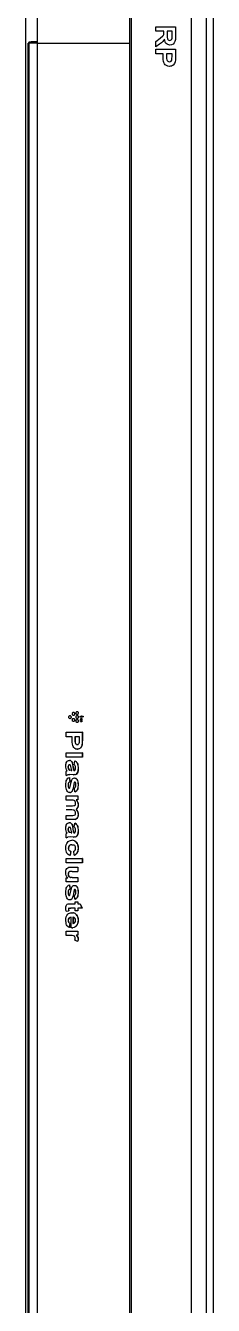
# Model space of a CAD drawing. Header units: inches. Extents: x -86408137 to 595769, y 1041006 to 3160331.
# Drawn here: x 399237 to 399540, y 1081171 to 1083232 of the extents above; entities that cross this region are included whole.
import ezdxf

# ---------------------------------------------------------------- set-up
doc = ezdxf.new("R2010")
doc.units = ezdxf.units.IN
doc.header["$MEASUREMENT"] = 0
doc.layers.add('Edges', color=7, linetype='Continuous')

# ---------------------------------------------------------------- blocks, each defined once
blk = doc.blocks.new('air con')
at = {"layer": 'Edges'}
for p, q in [((152.402, 23.184), (71.402, 23.184)), ((152.402, 22.883), (71.402, 22.883)), ((152.402, 22.213), (71.402, 22.213)), ((76.199, 20.639), (76.199, 21.51)), ((76.199, 21.51), (76.616, 21.51)), ((76.616, 21.51), (76.752, 21.504)), ((76.752, 21.504), (76.845, 21.486)), ((76.845, 21.486), (76.91, 21.454)), ((76.91, 21.454), (76.96, 21.403)), ((77.19, 20.639), (77.19, 21.51)), ((77.19, 21.51), (77.508, 21.51)), ((77.508, 21.51), (77.658, 21.506)), ((77.658, 21.506), (77.744, 21.497)), ((77.744, 21.497), (77.822, 21.465)), ((77.822, 21.465), (77.886, 21.411)), ((76.552, 21.362), (76.397, 21.362)), ((76.397, 21.362), (76.397, 21.141)), ((76.397, 21.141), (76.544, 21.141)), ((76.437, 21.002), (76.397, 21.002)), ((76.397, 21.002), (76.397, 20.639)), ((76.496, 21), (76.437, 21.002)), ((76.537, 20.993), (76.496, 21)), ((76.568, 20.979), (76.537, 20.993)), ((76.544, 21.141), (76.66, 21.144)), ((76.697, 21.359), (76.552, 21.362)), ((76.597, 20.956), (76.568, 20.979)), ((76.702, 20.828), (76.597, 20.956)), ((76.66, 21.144), (76.722, 21.152)), ((76.74, 21.347), (76.697, 21.359)), ((76.722, 21.152), (76.754, 21.167)), ((76.772, 21.325), (76.74, 21.347)), ((76.804, 21.034), (76.743, 21.023)), ((76.743, 21.023), (76.802, 20.988)), ((76.754, 21.167), (76.778, 21.189)), ((76.791, 21.294), (76.772, 21.325)), ((76.778, 21.189), (76.793, 21.218)), ((76.798, 21.254), (76.791, 21.294)), ((76.793, 21.218), (76.798, 21.254)), ((76.802, 20.988), (76.849, 20.95)), ((76.856, 21.052), (76.804, 21.034)), ((76.849, 20.95), (76.899, 20.895)), ((76.901, 21.075), (76.856, 21.052)), ((76.899, 20.895), (76.962, 20.809)), ((76.938, 21.104), (76.901, 21.075)), ((76.966, 21.138), (76.938, 21.104)), ((76.96, 21.403), (76.992, 21.338)), ((76.986, 21.176), (76.966, 21.138)), ((76.999, 21.219), (76.986, 21.176)), ((76.992, 21.338), (77.003, 21.266)), ((77.003, 21.266), (76.999, 21.219)), ((77.388, 21.362), (77.388, 21.115)), ((77.484, 21.362), (77.388, 21.362)), ((77.388, 21.115), (77.497, 21.115)), ((77.518, 20.967), (77.388, 20.967)), ((77.388, 20.967), (77.388, 20.639)), ((77.627, 21.356), (77.484, 21.362)), ((77.497, 21.115), (77.595, 21.119)), ((77.637, 20.97), (77.518, 20.967)), ((77.595, 21.119), (77.654, 21.129)), ((77.671, 21.343), (77.627, 21.356)), ((77.724, 20.98), (77.637, 20.97)), ((77.654, 21.129), (77.689, 21.146)), ((77.707, 21.318), (77.671, 21.343)), ((77.689, 21.146), (77.716, 21.172)), ((77.731, 21.283), (77.707, 21.318)), ((77.716, 21.172), (77.733, 21.203)), ((77.776, 20.995), (77.724, 20.98)), ((77.738, 21.239), (77.731, 21.283)), ((77.733, 21.203), (77.738, 21.239)), ((77.827, 21.021), (77.776, 20.995)), ((77.873, 21.058), (77.827, 21.021)), ((77.91, 21.107), (77.873, 21.058)), ((77.886, 21.411), (77.911, 21.376)), ((77.935, 21.168), (77.91, 21.107)), ((77.911, 21.376), (77.929, 21.336)), ((77.929, 21.336), (77.939, 21.291)), ((77.943, 21.242), (77.935, 21.168)), ((77.939, 21.291), (77.943, 21.242)), ((76.397, 20.639), (76.199, 20.639)), ((76.845, 20.639), (76.702, 20.828)), ((77.082, 20.639), (76.845, 20.639)), ((76.962, 20.809), (77.082, 20.639)), ((77.388, 20.639), (77.19, 20.639)), ((152.402, 19.568), (71.402, 19.568)), ((152.402, 19.493), (71.402, 19.493)), ((76.921, 15.42), (76.921, 19.493)), ((76.921, 18.47), (76.921, 18.812)), ((76.921, 18.133), (76.921, 18.47)), ((76.921, 17.803), (76.921, 18.133)), ((76.921, 17.48), (76.921, 17.803)), ((76.921, 17.163), (76.921, 17.48)), ((76.921, 16.853), (76.921, 17.163)), ((106.392, 17.174), (106.394, 17.184)), ((106.395, 17.161), (106.392, 17.174)), ((106.394, 17.184), (106.395, 17.187)), ((106.395, 17.187), (106.401, 17.199)), ((106.401, 17.149), (106.395, 17.161)), ((106.401, 17.199), (106.412, 17.209)), ((106.412, 17.139), (106.401, 17.149)), ((106.412, 17.209), (106.427, 17.217)), ((106.427, 17.131), (106.412, 17.139)), ((106.424, 17.008), (106.427, 17.021)), ((106.427, 16.995), (106.424, 17.008)), ((106.427, 17.217), (106.443, 17.222)), ((106.443, 17.126), (106.427, 17.131)), ((106.427, 17.021), (106.434, 17.033)), ((106.434, 16.983), (106.427, 16.995)), ((106.434, 17.033), (106.445, 17.044)), ((106.445, 16.973), (106.434, 16.983)), ((106.443, 17.222), (106.461, 17.224)), ((106.461, 17.124), (106.443, 17.126)), ((106.445, 17.044), (106.459, 17.051)), ((106.459, 16.965), (106.445, 16.973)), ((106.459, 17.051), (106.475, 17.056)), ((106.475, 16.96), (106.459, 16.965)), ((106.461, 17.224), (106.479, 17.222)), ((106.479, 17.126), (106.461, 17.124)), ((106.475, 17.056), (106.493, 17.058)), ((106.493, 16.958), (106.475, 16.96)), ((106.479, 17.222), (106.495, 17.217)), ((106.495, 17.131), (106.479, 17.126)), ((106.493, 17.058), (106.511, 17.056)), ((106.511, 16.96), (106.493, 16.958)), ((106.495, 17.217), (106.51, 17.209)), ((106.51, 17.139), (106.495, 17.131)), ((106.51, 17.209), (106.521, 17.199)), ((106.521, 17.149), (106.51, 17.139)), ((106.511, 17.056), (106.528, 17.051)), ((106.528, 16.965), (106.511, 16.96)), ((106.521, 17.199), (106.527, 17.187)), ((106.527, 17.161), (106.521, 17.149)), ((106.527, 17.187), (106.528, 17.184)), ((106.53, 17.174), (106.527, 17.161)), ((106.528, 17.184), (106.53, 17.174)), ((106.528, 17.051), (106.542, 17.044)), ((106.542, 16.973), (106.528, 16.965)), ((106.542, 17.044), (106.553, 17.033)), ((106.553, 16.983), (106.542, 16.973)), ((106.553, 17.033), (106.56, 17.021)), ((106.56, 16.995), (106.553, 16.983)), ((106.56, 17.021), (106.562, 17.008)), ((106.562, 17.008), (106.56, 16.995)), ((106.563, 17.174), (106.565, 17.184)), ((106.566, 17.161), (106.563, 17.174)), ((106.565, 17.184), (106.566, 17.187)), ((106.566, 17.187), (106.572, 17.199)), ((106.572, 17.149), (106.566, 17.161)), ((106.572, 17.199), (106.583, 17.209)), ((106.583, 17.139), (106.572, 17.149)), ((106.581, 17.368), (106.616, 17.445)), ((106.626, 17.296), (106.581, 17.368)), ((106.583, 17.209), (106.598, 17.217)), ((106.598, 17.131), (106.583, 17.139)), ((106.598, 17.217), (106.614, 17.222)), ((106.614, 17.126), (106.598, 17.131)), ((106.614, 17.222), (106.632, 17.224)), ((106.632, 17.124), (106.614, 17.126)), ((106.616, 17.445), (106.65, 17.368)), ((106.626, 17.296), (106.616, 17.445)), ((106.65, 17.368), (106.626, 17.296)), ((106.632, 17.224), (106.65, 17.222)), ((106.65, 17.126), (106.632, 17.124)), ((106.65, 17.222), (106.666, 17.217)), ((106.666, 17.131), (106.65, 17.126)), ((106.666, 17.217), (106.681, 17.209)), ((106.681, 17.139), (106.666, 17.131)), ((106.681, 17.209), (106.692, 17.199)), ((106.692, 17.149), (106.681, 17.139)), ((106.692, 17.199), (106.698, 17.187)), ((106.698, 17.161), (106.692, 17.149)), ((106.694, 17.008), (106.697, 17.021)), ((106.697, 16.995), (106.694, 17.008)), ((106.695, 17.356), (106.696, 17.363)), ((106.696, 17.347), (106.695, 17.356)), ((106.696, 17.363), (106.699, 17.371)), ((106.699, 17.339), (106.696, 17.347)), ((106.697, 17.021), (106.704, 17.033)), ((106.704, 16.983), (106.697, 16.995)), ((106.698, 17.187), (106.699, 17.184)), ((106.701, 17.174), (106.698, 17.161)), ((106.699, 17.371), (106.705, 17.377)), ((106.705, 17.333), (106.699, 17.339)), ((106.699, 17.184), (106.701, 17.174)), ((106.704, 17.033), (106.715, 17.044)), ((106.715, 16.973), (106.704, 16.983)), ((106.705, 17.377), (106.712, 17.382)), ((106.713, 17.328), (106.705, 17.333)), ((106.712, 17.382), (106.721, 17.384)), ((106.722, 17.326), (106.713, 17.328)), ((106.715, 17.363), (106.714, 17.355)), ((106.714, 17.355), (106.715, 17.347)), ((106.717, 17.366), (106.715, 17.363)), ((106.715, 17.347), (106.717, 17.344)), ((106.715, 17.044), (106.729, 17.051)), ((106.729, 16.965), (106.715, 16.973)), ((106.719, 17.368), (106.717, 17.366)), ((106.717, 17.344), (106.719, 17.342)), ((106.725, 17.372), (106.719, 17.368)), ((106.719, 17.342), (106.725, 17.338)), ((106.721, 17.384), (106.731, 17.385)), ((106.731, 17.325), (106.722, 17.326)), ((106.731, 17.373), (106.725, 17.372)), ((106.725, 17.338), (106.731, 17.337)), ((106.729, 17.051), (106.745, 17.056)), ((106.745, 16.96), (106.729, 16.965)), ((106.731, 17.385), (106.739, 17.385)), ((106.735, 17.373), (106.731, 17.373)), ((106.731, 17.337), (106.735, 17.338)), ((106.739, 17.325), (106.731, 17.325)), ((106.738, 17.372), (106.735, 17.373)), ((106.735, 17.338), (106.738, 17.338)), ((106.744, 17.368), (106.738, 17.372)), ((106.738, 17.338), (106.744, 17.342)), ((106.739, 17.385), (106.746, 17.383)), ((106.746, 17.327), (106.739, 17.325)), ((106.741, 17.174), (106.742, 17.184)), ((106.743, 17.161), (106.741, 17.174)), ((106.742, 17.184), (106.743, 17.187)), ((106.743, 17.187), (106.75, 17.199)), ((106.75, 17.149), (106.743, 17.161)), ((106.746, 17.366), (106.744, 17.368)), ((106.744, 17.342), (106.746, 17.344)), ((106.745, 17.056), (106.763, 17.058)), ((106.763, 16.958), (106.745, 16.96)), ((106.746, 17.383), (106.752, 17.381)), ((106.747, 17.363), (106.746, 17.366)), ((106.746, 17.344), (106.747, 17.347)), ((106.752, 17.33), (106.746, 17.327)), ((106.749, 17.355), (106.747, 17.363)), ((106.747, 17.347), (106.749, 17.355)), ((106.75, 17.199), (106.761, 17.209)), ((106.761, 17.139), (106.75, 17.149)), ((106.752, 17.381), (106.758, 17.377)), ((106.758, 17.333), (106.752, 17.33)), ((106.758, 17.377), (106.762, 17.372)), ((106.762, 17.338), (106.758, 17.333)), ((106.761, 17.209), (106.775, 17.217)), ((106.775, 17.131), (106.761, 17.139)), ((106.762, 17.372), (106.766, 17.367)), ((106.766, 17.343), (106.762, 17.338)), ((106.763, 17.058), (106.781, 17.056)), ((106.781, 16.96), (106.763, 16.958)), ((106.766, 17.367), (106.767, 17.361)), ((106.767, 17.349), (106.766, 17.343)), ((106.767, 17.361), (106.768, 17.355)), ((106.768, 17.355), (106.767, 17.349)), ((106.775, 17.217), (106.792, 17.222)), ((106.792, 17.126), (106.775, 17.131)), ((106.781, 17.056), (106.798, 17.051)), ((106.798, 16.965), (106.781, 16.96)), ((106.783, 17.326), (106.783, 17.384)), ((106.783, 17.384), (106.8, 17.384)), ((106.802, 17.326), (106.783, 17.326)), ((106.792, 17.222), (106.809, 17.224)), ((106.809, 17.124), (106.792, 17.126)), ((106.798, 17.051), (106.812, 17.044)), ((106.812, 16.973), (106.798, 16.965)), ((106.8, 17.384), (106.8, 17.376)), ((106.8, 17.376), (106.805, 17.38)), ((106.803, 17.366), (106.802, 17.361)), ((106.802, 17.361), (106.802, 17.352)), ((106.802, 17.352), (106.802, 17.326)), ((106.805, 17.369), (106.803, 17.366)), ((106.805, 17.38), (106.811, 17.383)), ((106.808, 17.371), (106.805, 17.369)), ((106.813, 17.373), (106.808, 17.371)), ((106.809, 17.224), (106.827, 17.222)), ((106.827, 17.126), (106.809, 17.124)), ((106.811, 17.383), (106.817, 17.385)), ((106.812, 17.044), (106.823, 17.033)), ((106.823, 16.983), (106.812, 16.973)), ((106.817, 17.374), (106.813, 17.373)), ((106.817, 17.385), (106.824, 17.385)), ((106.821, 17.373), (106.817, 17.374)), ((106.824, 17.372), (106.821, 17.373)), ((106.823, 17.033), (106.83, 17.021)), ((106.83, 16.995), (106.823, 16.983)), ((106.824, 17.385), (106.83, 17.385)), ((106.826, 17.37), (106.824, 17.372)), ((106.828, 17.368), (106.826, 17.37)), ((106.827, 17.222), (106.844, 17.217)), ((106.844, 17.131), (106.827, 17.126)), ((106.829, 17.363), (106.828, 17.368)), ((106.829, 17.356), (106.829, 17.363)), ((106.829, 17.326), (106.829, 17.356)), ((106.848, 17.326), (106.829, 17.326)), ((106.83, 17.385), (106.835, 17.384)), ((106.83, 17.021), (106.832, 17.008)), ((106.832, 17.008), (106.83, 16.995)), ((106.835, 17.384), (106.84, 17.381)), ((106.84, 17.381), (106.843, 17.379)), ((106.843, 17.379), (106.845, 17.376)), ((106.844, 17.217), (106.858, 17.209)), ((106.858, 17.139), (106.844, 17.131)), ((106.845, 17.376), (106.847, 17.372)), ((106.847, 17.372), (106.848, 17.362)), ((106.848, 17.362), (106.848, 17.326)), ((106.858, 17.209), (106.869, 17.199)), ((106.869, 17.149), (106.858, 17.139)), ((106.869, 17.199), (106.876, 17.187)), ((106.876, 17.161), (106.869, 17.149)), ((106.876, 17.187), (106.876, 17.184)), ((106.876, 17.184), (106.878, 17.174)), ((106.878, 17.174), (106.876, 17.161)), ((107.302, 17.402), (107.621, 17.402)), ((107.302, 17.402), (107.302, 17.396)), ((107.302, 17.396), (107.621, 17.396)), ((107.302, 16.682), (107.302, 17.396)), ((107.597, 17.275), (107.501, 17.275)), ((107.501, 17.275), (107.501, 17.079)), ((107.501, 17.079), (107.609, 17.079)), ((107.501, 17.079), (107.501, 17.072)), ((107.501, 17.072), (107.609, 17.072)), ((107.63, 16.951), (107.501, 16.951)), ((107.501, 16.951), (107.501, 16.682)), ((107.739, 17.27), (107.597, 17.275)), ((107.609, 17.079), (107.707, 17.082)), ((107.609, 17.072), (107.707, 17.075)), ((107.621, 17.402), (107.77, 17.4)), ((107.621, 17.396), (107.77, 17.393)), ((107.749, 16.954), (107.63, 16.951)), ((107.707, 17.082), (107.766, 17.09)), ((107.707, 17.075), (107.766, 17.083)), ((107.707, 17.082), (107.707, 17.075)), ((107.784, 17.259), (107.739, 17.27)), ((107.836, 16.961), (107.749, 16.954)), ((107.766, 17.09), (107.802, 17.105)), ((107.766, 17.083), (107.802, 17.098)), ((107.766, 17.09), (107.766, 17.083)), ((107.77, 17.4), (107.857, 17.392)), ((107.77, 17.393), (107.857, 17.385)), ((107.819, 17.238), (107.784, 17.259)), ((107.802, 17.105), (107.828, 17.125)), ((107.802, 17.098), (107.828, 17.119)), ((107.802, 17.105), (107.802, 17.098)), ((107.843, 17.21), (107.819, 17.238)), ((107.838, 17.14), (107.828, 17.125)), ((107.828, 17.125), (107.828, 17.119)), ((107.888, 16.974), (107.836, 16.961)), ((107.838, 17.14), (107.845, 17.144)), ((107.85, 17.177), (107.843, 17.21)), ((107.844, 17.15), (107.847, 17.162)), ((107.844, 17.15), (107.845, 17.144)), ((107.847, 17.162), (107.85, 17.177)), ((107.857, 17.392), (107.934, 17.366)), ((107.857, 17.385), (107.934, 17.359)), ((107.939, 16.995), (107.888, 16.974)), ((107.934, 17.366), (107.998, 17.322)), ((107.934, 17.359), (107.998, 17.315)), ((107.985, 17.025), (107.939, 16.995)), ((108.022, 17.065), (107.985, 17.025)), ((107.998, 17.322), (108.023, 17.293)), ((107.998, 17.322), (107.998, 17.315)), ((107.998, 17.315), (108.023, 17.286)), ((108.047, 17.115), (108.022, 17.065)), ((108.023, 17.293), (108.023, 17.286)), ((108.023, 17.286), (108.041, 17.26)), ((108.041, 17.26), (108.041, 17.253)), ((108.041, 17.253), (108.052, 17.223)), ((108.055, 17.176), (108.047, 17.115)), ((108.052, 17.223), (108.052, 17.217)), ((108.052, 17.217), (108.055, 17.183)), ((108.055, 17.18), (108.055, 17.183)), ((108.055, 17.176), (108.055, 17.183)), ((108.055, 17.18), (108.055, 17.176)), ((108.217, 17.402), (108.405, 17.402)), ((108.217, 17.402), (108.217, 17.396)), ((108.217, 17.396), (108.405, 17.396)), ((108.217, 16.682), (108.217, 17.396)), ((108.405, 17.402), (108.405, 17.396)), ((108.405, 17.396), (108.405, 16.682)), ((108.568, 17.07), (108.602, 17.127)), ((108.568, 17.07), (108.568, 17.063)), ((108.739, 17.041), (108.568, 17.063)), ((108.612, 16.938), (108.578, 16.908)), ((108.578, 16.901), (108.612, 16.931)), ((108.602, 17.127), (108.608, 17.136)), ((108.602, 17.127), (108.608, 17.129)), ((108.635, 17.161), (108.608, 17.136)), ((108.608, 17.129), (108.635, 17.154)), ((108.608, 17.136), (108.608, 17.129)), ((108.612, 16.938), (108.659, 16.961)), ((108.612, 16.931), (108.659, 16.954)), ((108.612, 16.938), (108.612, 16.931)), ((108.668, 17.181), (108.635, 17.161)), ((108.635, 17.154), (108.668, 17.175)), ((108.635, 17.161), (108.635, 17.154)), ((108.722, 16.978), (108.659, 16.961)), ((108.659, 16.954), (108.722, 16.971)), ((108.659, 16.961), (108.659, 16.954)), ((108.668, 17.181), (108.707, 17.197)), ((108.668, 17.175), (108.707, 17.19)), ((108.668, 17.181), (108.668, 17.175)), ((108.707, 17.197), (108.755, 17.208)), ((108.707, 17.19), (108.755, 17.202)), ((108.707, 17.197), (108.707, 17.19)), ((108.809, 16.992), (108.722, 16.978)), ((108.722, 16.971), (108.809, 16.986)), ((108.722, 16.978), (108.722, 16.971)), ((108.76, 17.072), (108.739, 17.041)), ((108.755, 17.208), (108.877, 17.217)), ((108.755, 17.202), (108.877, 17.211)), ((108.755, 17.208), (108.755, 17.202)), ((108.785, 17.091), (108.76, 17.072)), ((108.819, 17.102), (108.785, 17.091)), ((108.809, 16.992), (108.92, 17.01)), ((108.809, 16.986), (108.92, 17.003)), ((108.864, 17.106), (108.819, 17.102)), ((108.926, 17.102), (108.864, 17.106)), ((108.877, 17.217), (108.987, 17.212)), ((108.877, 17.211), (108.987, 17.205)), ((108.92, 17.01), (108.992, 17.026)), ((108.92, 17.003), (108.992, 17.019)), ((108.965, 17.089), (108.926, 17.102)), ((108.985, 17.067), (108.965, 17.089)), ((108.992, 17.033), (108.985, 17.067)), ((108.987, 17.212), (109.065, 17.196)), ((108.987, 17.205), (109.065, 17.189)), ((108.992, 17.026), (108.992, 17.033)), ((108.992, 17.026), (108.992, 17.019)), ((109.065, 17.196), (109.065, 17.189)), ((109.065, 17.196), (109.117, 17.171)), ((109.065, 17.189), (109.117, 17.164)), ((109.117, 17.171), (109.117, 17.164)), ((109.117, 17.171), (109.152, 17.141)), ((109.117, 17.164), (109.152, 17.134)), ((109.152, 17.141), (109.152, 17.134)), ((109.157, 17.127), (109.152, 17.141)), ((109.152, 17.134), (109.157, 17.127)), ((109.17, 17.093), (109.157, 17.127)), ((109.17, 17.087), (109.17, 17.093)), ((109.173, 17.063), (109.17, 17.087)), ((109.173, 17.063), (109.176, 17.03)), ((109.177, 17.017), (109.175, 16.852)), ((109.177, 17.017), (109.176, 17.03)), ((109.322, 17.059), (109.323, 17.066)), ((109.322, 17.052), (109.322, 17.059)), ((109.328, 17.017), (109.322, 17.052)), ((109.323, 17.066), (109.327, 17.084)), ((109.327, 17.091), (109.341, 17.114)), ((109.327, 17.091), (109.327, 17.084)), ((109.343, 16.985), (109.328, 17.017)), ((109.363, 17.147), (109.341, 17.121)), ((109.341, 17.114), (109.363, 17.141)), ((109.341, 17.121), (109.341, 17.114)), ((109.37, 16.958), (109.343, 16.985)), ((109.395, 17.172), (109.363, 17.147)), ((109.363, 17.141), (109.395, 17.165)), ((109.363, 17.147), (109.363, 17.141)), ((109.407, 16.935), (109.37, 16.958)), ((109.395, 17.172), (109.437, 17.192)), ((109.395, 17.165), (109.437, 17.185)), ((109.395, 17.172), (109.395, 17.165)), ((109.51, 16.904), (109.407, 16.935)), ((109.437, 17.192), (109.489, 17.206)), ((109.437, 17.185), (109.489, 17.199)), ((109.437, 17.192), (109.437, 17.185)), ((109.489, 17.206), (109.55, 17.215)), ((109.489, 17.199), (109.55, 17.208)), ((109.489, 17.206), (109.489, 17.199)), ((109.499, 17.073), (109.497, 17.069)), ((109.497, 17.069), (109.501, 17.066)), ((109.503, 17.085), (109.499, 17.073)), ((109.501, 17.066), (109.499, 17.073)), ((109.501, 17.066), (109.502, 17.063)), ((109.502, 17.063), (109.502, 17.056)), ((109.516, 17.051), (109.502, 17.063)), ((109.502, 17.056), (109.516, 17.045)), ((109.519, 17.097), (109.503, 17.085)), ((109.516, 17.051), (109.516, 17.045)), ((109.573, 17.035), (109.516, 17.051)), ((109.516, 17.045), (109.573, 17.028)), ((109.562, 17.108), (109.519, 17.097)), ((109.55, 17.215), (109.622, 17.217)), ((109.55, 17.215), (109.55, 17.208)), ((109.55, 17.208), (109.622, 17.211)), ((109.625, 17.112), (109.562, 17.108)), ((109.573, 17.035), (109.692, 17.013)), ((109.573, 17.028), (109.692, 17.006)), ((109.622, 17.217), (109.749, 17.209)), ((109.622, 17.211), (109.749, 17.202)), ((109.678, 17.108), (109.625, 17.112)), ((109.716, 17.096), (109.678, 17.108)), ((109.692, 17.013), (109.82, 16.985)), ((109.692, 17.006), (109.82, 16.978)), ((109.743, 17.077), (109.716, 17.096)), ((109.76, 17.05), (109.743, 17.077)), ((109.749, 17.209), (109.799, 17.198)), ((109.749, 17.202), (109.799, 17.191)), ((109.937, 17.074), (109.76, 17.05)), ((109.799, 17.198), (109.839, 17.183)), ((109.799, 17.198), (109.799, 17.191)), ((109.799, 17.191), (109.839, 17.176)), ((109.82, 16.985), (109.902, 16.952)), ((109.82, 16.978), (109.902, 16.945)), ((109.839, 17.183), (109.839, 17.176)), ((109.872, 17.163), (109.839, 17.183)), ((109.839, 17.176), (109.872, 17.157)), ((109.872, 17.163), (109.872, 17.157)), ((109.872, 17.163), (109.899, 17.14)), ((109.872, 17.157), (109.899, 17.133)), ((109.899, 17.14), (109.899, 17.133)), ((109.907, 17.128), (109.899, 17.14)), ((109.899, 17.133), (109.907, 17.128)), ((109.902, 16.952), (109.928, 16.932)), ((109.902, 16.952), (109.902, 16.945)), ((109.902, 16.945), (109.928, 16.925)), ((109.937, 17.081), (109.907, 17.128)), ((109.928, 16.932), (109.928, 16.925)), ((109.937, 17.081), (109.937, 17.074)), ((110.112, 17.206), (110.286, 17.206)), ((110.112, 17.206), (110.112, 17.199)), ((110.112, 17.199), (110.286, 17.199)), ((110.112, 16.682), (110.112, 17.199)), ((110.286, 17.206), (110.286, 17.199)), ((110.286, 17.199), (110.286, 17.135)), ((110.286, 17.128), (110.335, 17.164)), ((110.286, 17.135), (110.296, 17.142)), ((110.286, 17.135), (110.286, 17.128)), ((110.335, 17.171), (110.296, 17.142)), ((110.305, 16.997), (110.301, 16.933)), ((110.301, 16.933), (110.301, 16.682)), ((110.316, 17.04), (110.305, 16.997)), ((110.336, 17.068), (110.316, 17.04)), ((110.388, 17.197), (110.335, 17.171)), ((110.335, 17.164), (110.388, 17.19)), ((110.335, 17.171), (110.335, 17.164)), ((110.366, 17.089), (110.336, 17.068)), ((110.403, 17.102), (110.366, 17.089)), ((110.388, 17.197), (110.446, 17.212)), ((110.388, 17.19), (110.446, 17.205)), ((110.388, 17.197), (110.388, 17.19)), ((110.444, 17.106), (110.403, 17.102)), ((110.477, 17.103), (110.444, 17.106)), ((110.446, 17.212), (110.508, 17.217)), ((110.446, 17.212), (110.446, 17.205)), ((110.446, 17.205), (110.508, 17.211)), ((110.502, 17.095), (110.477, 17.103)), ((110.52, 17.082), (110.502, 17.095)), ((110.508, 17.217), (110.572, 17.212)), ((110.508, 17.217), (110.508, 17.211)), ((110.508, 17.211), (110.572, 17.205)), ((110.533, 17.063), (110.52, 17.082)), ((110.54, 17.027), (110.533, 17.063)), ((110.543, 16.965), (110.54, 17.027)), ((110.543, 16.682), (110.543, 16.965)), ((110.572, 17.212), (110.627, 17.197)), ((110.572, 17.212), (110.572, 17.205)), ((110.572, 17.205), (110.627, 17.19)), ((110.627, 17.197), (110.627, 17.19)), ((110.673, 17.171), (110.627, 17.197)), ((110.627, 17.19), (110.673, 17.164)), ((110.673, 17.171), (110.673, 17.164)), ((110.673, 17.171), (110.709, 17.135)), ((110.673, 17.164), (110.709, 17.128)), ((110.709, 17.128), (110.758, 17.164)), ((110.709, 17.135), (110.719, 17.143)), ((110.709, 17.135), (110.709, 17.128)), ((110.758, 17.171), (110.719, 17.143)), ((110.735, 16.993), (110.731, 16.93)), ((110.747, 17.037), (110.735, 16.993)), ((110.767, 17.067), (110.747, 17.037)), ((110.758, 17.171), (110.811, 17.197)), ((110.758, 17.164), (110.811, 17.19)), ((110.758, 17.171), (110.758, 17.164)), ((110.797, 17.088), (110.767, 17.067)), ((110.833, 17.101), (110.797, 17.088)), ((110.811, 17.197), (110.867, 17.212)), ((110.811, 17.19), (110.867, 17.205)), ((110.811, 17.197), (110.811, 17.19)), ((110.872, 17.106), (110.833, 17.101)), ((110.867, 17.212), (110.927, 17.217)), ((110.867, 17.212), (110.867, 17.205)), ((110.867, 17.205), (110.927, 17.211)), ((110.919, 17.099), (110.872, 17.106)), ((110.952, 17.077), (110.919, 17.099)), ((110.927, 17.217), (110.999, 17.212)), ((110.927, 17.217), (110.927, 17.211)), ((110.927, 17.211), (110.999, 17.205)), ((110.967, 17.041), (110.952, 17.077)), ((110.971, 16.977), (110.967, 17.041)), ((110.971, 16.682), (110.971, 16.977)), ((110.999, 17.212), (111.059, 17.194)), ((110.999, 17.212), (110.999, 17.205)), ((110.999, 17.205), (111.059, 17.187)), ((111.059, 17.194), (111.059, 17.187)), ((111.059, 17.187), (111.107, 17.159)), ((111.107, 17.166), (111.077, 17.184)), ((111.107, 17.166), (111.107, 17.159)), ((111.107, 17.166), (111.141, 17.126)), ((111.107, 17.159), (111.141, 17.119)), ((111.141, 17.126), (111.141, 17.119)), ((111.155, 17.083), (111.141, 17.119)), ((111.155, 17.083), (111.155, 17.076)), ((111.156, 17.069), (111.155, 17.076)), ((111.156, 17.069), (111.16, 17.019)), ((111.16, 17.019), (111.16, 16.682)), ((111.357, 17.136), (111.318, 17.07)), ((111.318, 17.07), (111.357, 17.129)), ((111.318, 17.07), (111.318, 17.063)), ((111.489, 17.041), (111.318, 17.063)), ((111.362, 16.938), (111.327, 16.908)), ((111.327, 16.901), (111.362, 16.931)), ((111.384, 17.161), (111.357, 17.136)), ((111.357, 17.129), (111.384, 17.154)), ((111.357, 17.136), (111.357, 17.129)), ((111.362, 16.938), (111.408, 16.961)), ((111.362, 16.931), (111.408, 16.954)), ((111.362, 16.938), (111.362, 16.931)), ((111.417, 17.181), (111.384, 17.161)), ((111.384, 17.154), (111.417, 17.175)), ((111.384, 17.161), (111.384, 17.154)), ((111.408, 16.961), (111.471, 16.978)), ((111.408, 16.954), (111.471, 16.971)), ((111.408, 16.961), (111.408, 16.954)), ((111.417, 17.181), (111.456, 17.197)), ((111.417, 17.175), (111.456, 17.19)), ((111.417, 17.181), (111.417, 17.175)), ((111.456, 17.197), (111.504, 17.208)), ((111.456, 17.19), (111.504, 17.202)), ((111.456, 17.197), (111.456, 17.19)), ((111.558, 16.992), (111.471, 16.978)), ((111.471, 16.971), (111.558, 16.986)), ((111.471, 16.978), (111.471, 16.971)), ((111.509, 17.072), (111.489, 17.041)), ((111.504, 17.208), (111.626, 17.217)), ((111.504, 17.202), (111.626, 17.211)), ((111.504, 17.208), (111.504, 17.202)), ((111.534, 17.091), (111.509, 17.072)), ((111.568, 17.102), (111.534, 17.091)), ((111.67, 17.01), (111.558, 16.992)), ((111.558, 16.986), (111.67, 17.003)), ((111.613, 17.106), (111.568, 17.102)), ((111.675, 17.102), (111.613, 17.106)), ((111.626, 17.217), (111.736, 17.212)), ((111.626, 17.211), (111.736, 17.205)), ((111.67, 17.01), (111.741, 17.026)), ((111.67, 17.003), (111.741, 17.019)), ((111.714, 17.089), (111.675, 17.102)), ((111.734, 17.067), (111.714, 17.089)), ((111.741, 17.033), (111.734, 17.067)), ((111.736, 17.212), (111.814, 17.196)), ((111.736, 17.205), (111.814, 17.189)), ((111.741, 17.026), (111.741, 17.033)), ((111.741, 17.026), (111.741, 17.019)), ((111.814, 17.196), (111.814, 17.189)), ((111.814, 17.196), (111.866, 17.171)), ((111.814, 17.189), (111.866, 17.164)), ((111.866, 17.171), (111.866, 17.164)), ((111.866, 17.171), (111.901, 17.141)), ((111.866, 17.164), (111.901, 17.134)), ((111.901, 17.141), (111.901, 17.134)), ((111.905, 17.131), (111.901, 17.141)), ((111.901, 17.134), (111.905, 17.131)), ((111.92, 17.093), (111.905, 17.131)), ((111.92, 17.087), (111.92, 17.093)), ((111.921, 17.071), (111.92, 17.087)), ((111.921, 17.071), (111.925, 17.028)), ((111.926, 17.016), (111.924, 16.858)), ((111.926, 17.016), (111.925, 17.028)), ((112.075, 16.997), (112.07, 16.947)), ((112.07, 16.947), (112.07, 16.94)), ((112.076, 16.88), (112.07, 16.94)), ((112.075, 16.997), (112.076, 17)), ((112.076, 17.006), (112.079, 17.017)), ((112.076, 17.006), (112.076, 17)), ((112.09, 17.051), (112.079, 17.017)), ((112.09, 17.051), (112.093, 17.054)), ((112.093, 17.06), (112.097, 17.067)), ((112.093, 17.06), (112.093, 17.054)), ((112.097, 17.067), (112.102, 17.073)), ((112.102, 17.073), (112.123, 17.1)), ((112.163, 17.146), (112.123, 17.107)), ((112.123, 17.1), (112.163, 17.139)), ((112.123, 17.107), (112.123, 17.1)), ((112.214, 17.177), (112.163, 17.146)), ((112.163, 17.139), (112.214, 17.17)), ((112.163, 17.146), (112.163, 17.139)), ((112.214, 17.177), (112.273, 17.2)), ((112.214, 17.17), (112.273, 17.193)), ((112.214, 17.177), (112.214, 17.17)), ((112.264, 16.95), (112.274, 17.02)), ((112.267, 16.936), (112.264, 16.95)), ((112.267, 16.936), (112.275, 16.878)), ((112.273, 17.2), (112.34, 17.213)), ((112.273, 17.193), (112.34, 17.206)), ((112.273, 17.2), (112.273, 17.193)), ((112.287, 17.047), (112.274, 17.02)), ((112.306, 17.068), (112.287, 17.047)), ((112.355, 17.094), (112.306, 17.068)), ((112.34, 17.213), (112.415, 17.217)), ((112.34, 17.213), (112.34, 17.206)), ((112.34, 17.206), (112.415, 17.211)), ((112.418, 17.103), (112.355, 17.094)), ((112.415, 17.217), (112.477, 17.215)), ((112.415, 17.217), (112.415, 17.211)), ((112.415, 17.211), (112.477, 17.208)), ((112.466, 17.098), (112.418, 17.103)), ((112.504, 17.082), (112.466, 17.098)), ((112.477, 17.215), (112.532, 17.207)), ((112.477, 17.215), (112.477, 17.208)), ((112.477, 17.208), (112.532, 17.2)), ((112.532, 17.057), (112.504, 17.082)), ((112.532, 17.207), (112.581, 17.195)), ((112.532, 17.207), (112.532, 17.2)), ((112.532, 17.2), (112.581, 17.188)), ((112.547, 17.022), (112.532, 17.057)), ((112.733, 17.046), (112.547, 17.022)), ((112.581, 17.195), (112.581, 17.188)), ((112.622, 17.177), (112.581, 17.195)), ((112.581, 17.188), (112.622, 17.17)), ((112.622, 17.177), (112.622, 17.17)), ((112.622, 17.177), (112.658, 17.154)), ((112.622, 17.17), (112.658, 17.147)), ((112.658, 17.154), (112.658, 17.147)), ((112.658, 17.154), (112.688, 17.125)), ((112.658, 17.147), (112.688, 17.119)), ((112.688, 17.125), (112.688, 17.119)), ((112.713, 17.092), (112.688, 17.119)), ((112.713, 17.092), (112.713, 17.085)), ((112.723, 17.073), (112.713, 17.085)), ((112.728, 17.062), (112.723, 17.073)), ((112.733, 17.053), (112.728, 17.062)), ((112.733, 17.053), (112.733, 17.046)), ((112.876, 17.402), (113.064, 17.402)), ((112.876, 17.402), (112.876, 17.396)), ((112.876, 17.396), (113.064, 17.396)), ((112.876, 16.682), (112.876, 17.396)), ((113.064, 17.402), (113.064, 17.396)), ((113.064, 17.396), (113.064, 16.682)), ((113.253, 17.206), (113.442, 17.206)), ((113.253, 17.206), (113.253, 17.199)), ((113.253, 17.199), (113.442, 17.199)), ((113.253, 16.872), (113.253, 17.199)), ((113.442, 17.206), (113.442, 17.199)), ((113.442, 16.961), (113.442, 17.199)), ((113.442, 16.948), (113.442, 16.961)), ((113.442, 16.948), (113.444, 16.88)), ((113.711, 16.945), (113.709, 16.897)), ((113.711, 16.945), (113.713, 16.981)), ((113.713, 17.206), (113.901, 17.206)), ((113.713, 17.206), (113.713, 17.199)), ((113.713, 17.199), (113.901, 17.199)), ((113.713, 16.981), (113.713, 17.199)), ((113.901, 17.206), (113.901, 17.199)), ((113.901, 17.199), (113.901, 16.682)), ((114.056, 17.057), (114.057, 17.066)), ((114.056, 17.057), (114.056, 17.052)), ((114.061, 17.017), (114.056, 17.052)), ((114.057, 17.066), (114.059, 17.077)), ((114.059, 17.077), (114.061, 17.084)), ((114.061, 17.091), (114.074, 17.114)), ((114.061, 17.091), (114.061, 17.084)), ((114.077, 16.985), (114.061, 17.017)), ((114.096, 17.146), (114.074, 17.121)), ((114.074, 17.114), (114.097, 17.141)), ((114.074, 17.121), (114.074, 17.114)), ((114.104, 16.958), (114.077, 16.985)), ((114.096, 17.146), (114.107, 17.155)), ((114.096, 17.146), (114.097, 17.141)), ((114.097, 17.141), (114.129, 17.165)), ((114.141, 16.935), (114.104, 16.958)), ((114.107, 17.155), (114.129, 17.172)), ((114.171, 17.192), (114.129, 17.172)), ((114.129, 17.165), (114.171, 17.185)), ((114.129, 17.172), (114.129, 17.165)), ((114.243, 16.904), (114.141, 16.935)), ((114.171, 17.192), (114.222, 17.206)), ((114.171, 17.185), (114.222, 17.199)), ((114.171, 17.192), (114.171, 17.185)), ((114.222, 17.206), (114.284, 17.215)), ((114.222, 17.199), (114.284, 17.208)), ((114.222, 17.206), (114.222, 17.199)), ((114.232, 17.073), (114.231, 17.069)), ((114.231, 17.069), (114.234, 17.066)), ((114.236, 17.085), (114.232, 17.073)), ((114.234, 17.066), (114.232, 17.073)), ((114.236, 17.063), (114.234, 17.066)), ((114.253, 17.097), (114.236, 17.085)), ((114.236, 17.063), (114.236, 17.056)), ((114.25, 17.051), (114.236, 17.063)), ((114.236, 17.056), (114.25, 17.045)), ((114.25, 17.051), (114.25, 17.045)), ((114.25, 17.051), (114.307, 17.035)), ((114.25, 17.045), (114.307, 17.028)), ((114.295, 17.108), (114.253, 17.097)), ((114.284, 17.215), (114.356, 17.217)), ((114.284, 17.215), (114.284, 17.208)), ((114.284, 17.208), (114.356, 17.211)), ((114.359, 17.112), (114.295, 17.108)), ((114.307, 17.035), (114.426, 17.013)), ((114.307, 17.028), (114.426, 17.006)), ((114.356, 17.217), (114.483, 17.209)), ((114.356, 17.211), (114.483, 17.202)), ((114.411, 17.108), (114.359, 17.112)), ((114.45, 17.096), (114.411, 17.108)), ((114.426, 17.013), (114.554, 16.985)), ((114.426, 17.006), (114.554, 16.978)), ((114.477, 17.077), (114.45, 17.096)), ((114.493, 17.05), (114.477, 17.077)), ((114.483, 17.209), (114.533, 17.198)), ((114.483, 17.202), (114.533, 17.191)), ((114.671, 17.074), (114.493, 17.05)), ((114.533, 17.198), (114.573, 17.183)), ((114.533, 17.198), (114.533, 17.191)), ((114.533, 17.191), (114.573, 17.176)), ((114.554, 16.985), (114.636, 16.952)), ((114.554, 16.978), (114.636, 16.945)), ((114.573, 17.183), (114.573, 17.176)), ((114.573, 17.183), (114.606, 17.163)), ((114.573, 17.176), (114.606, 17.157)), ((114.606, 17.163), (114.606, 17.157)), ((114.626, 17.146), (114.606, 17.163)), ((114.606, 17.157), (114.633, 17.133)), ((114.626, 17.146), (114.633, 17.14)), ((114.633, 17.14), (114.633, 17.133)), ((114.671, 17.08), (114.633, 17.14)), ((114.633, 17.133), (114.671, 17.08)), ((114.636, 16.952), (114.636, 16.945)), ((114.636, 16.952), (114.643, 16.947)), ((114.636, 16.945), (114.662, 16.925)), ((114.643, 16.947), (114.652, 16.94)), ((114.652, 16.94), (114.662, 16.932)), ((114.662, 16.932), (114.662, 16.925)), ((114.671, 17.08), (114.671, 17.074)), ((114.782, 17.206), (114.869, 17.206)), ((114.782, 17.206), (114.782, 17.199)), ((114.782, 17.199), (114.869, 17.199)), ((114.782, 17.09), (114.782, 17.199)), ((114.869, 17.09), (114.782, 17.09)), ((114.869, 17.308), (115.058, 17.388)), ((114.869, 17.302), (115.058, 17.381)), ((114.869, 17.308), (114.869, 17.302)), ((114.869, 17.206), (114.869, 17.302)), ((114.869, 17.206), (114.869, 17.199)), ((114.869, 16.864), (114.869, 17.09)), ((115.058, 17.388), (115.058, 17.381)), ((115.058, 17.381), (115.058, 17.206)), ((115.058, 17.206), (115.187, 17.206)), ((115.058, 17.206), (115.058, 17.199)), ((115.058, 17.199), (115.187, 17.199)), ((115.187, 17.09), (115.058, 17.09)), ((115.058, 17.09), (115.058, 16.888)), ((115.187, 17.206), (115.187, 17.199)), ((115.187, 17.199), (115.187, 17.09)), ((115.264, 16.955), (115.263, 16.943)), ((115.263, 16.936), (115.263, 16.943)), ((115.267, 16.885), (115.263, 16.936)), ((115.264, 16.955), (115.268, 16.997)), ((115.286, 17.058), (115.268, 17.004)), ((115.268, 17.004), (115.268, 16.997)), ((115.268, 17), (115.268, 17.004)), ((115.268, 16.997), (115.268, 17)), ((115.299, 17.08), (115.286, 17.058)), ((115.299, 17.08), (115.315, 17.098)), ((115.355, 17.145), (115.315, 17.105)), ((115.315, 17.098), (115.355, 17.138)), ((115.315, 17.105), (115.315, 17.098)), ((115.404, 17.176), (115.355, 17.145)), ((115.355, 17.138), (115.404, 17.17)), ((115.355, 17.145), (115.355, 17.138)), ((115.404, 17.176), (115.46, 17.199)), ((115.404, 17.17), (115.46, 17.192)), ((115.404, 17.176), (115.404, 17.17)), ((115.46, 16.992), (115.459, 16.985)), ((115.459, 16.985), (115.741, 16.985)), ((115.46, 17.199), (115.522, 17.213)), ((115.46, 17.192), (115.522, 17.206)), ((115.46, 17.199), (115.46, 17.192)), ((115.469, 17.035), (115.46, 16.992)), ((115.46, 16.992), (115.739, 16.992)), ((115.499, 17.073), (115.469, 17.035)), ((115.544, 17.098), (115.499, 17.073)), ((115.522, 17.213), (115.589, 17.217)), ((115.522, 17.213), (115.522, 17.206)), ((115.522, 17.206), (115.589, 17.211)), ((115.601, 17.106), (115.544, 17.098)), ((115.589, 17.217), (115.664, 17.213)), ((115.589, 17.217), (115.589, 17.211)), ((115.589, 17.211), (115.664, 17.206)), ((115.654, 17.098), (115.601, 17.106)), ((115.699, 17.075), (115.654, 17.098)), ((115.664, 17.213), (115.731, 17.198)), ((115.664, 17.213), (115.664, 17.206)), ((115.664, 17.206), (115.731, 17.191)), ((115.729, 17.037), (115.699, 17.075)), ((115.739, 16.992), (115.729, 17.037)), ((115.731, 17.198), (115.731, 17.191)), ((115.731, 17.198), (115.79, 17.175)), ((115.731, 17.191), (115.79, 17.168)), ((115.741, 16.985), (115.739, 16.992)), ((115.79, 17.175), (115.79, 17.168)), ((115.79, 17.175), (115.84, 17.141)), ((115.79, 17.168), (115.84, 17.134)), ((115.84, 17.141), (115.84, 17.134)), ((115.88, 17.098), (115.84, 17.141)), ((115.84, 17.134), (115.88, 17.091)), ((115.88, 17.098), (115.88, 17.091)), ((115.888, 17.082), (115.88, 17.091)), ((115.888, 17.082), (115.903, 17.053)), ((115.908, 17.043), (115.903, 17.053)), ((115.908, 17.038), (115.908, 17.043)), ((115.911, 17.033), (115.908, 17.038)), ((115.911, 17.033), (115.924, 16.981)), ((115.924, 16.974), (115.924, 16.981)), ((115.925, 16.959), (115.924, 16.974)), ((115.925, 16.959), (115.928, 16.908)), ((116.073, 17.206), (116.248, 17.206)), ((116.073, 17.206), (116.073, 17.199)), ((116.073, 17.199), (116.248, 17.199)), ((116.073, 16.682), (116.073, 17.199)), ((116.248, 17.206), (116.248, 17.199)), ((116.248, 17.199), (116.253, 17.137)), ((116.248, 17.125), (116.291, 17.169)), ((116.248, 17.132), (116.253, 17.137)), ((116.248, 17.132), (116.248, 17.125)), ((116.291, 17.175), (116.253, 17.137)), ((116.266, 16.951), (116.262, 16.841)), ((116.278, 17.015), (116.266, 16.951)), ((116.296, 17.05), (116.278, 17.015)), ((116.291, 17.175), (116.329, 17.201)), ((116.291, 17.169), (116.329, 17.194)), ((116.291, 17.175), (116.291, 17.169)), ((116.321, 17.072), (116.296, 17.05)), ((116.351, 17.084), (116.321, 17.072)), ((116.329, 17.201), (116.368, 17.213)), ((116.329, 17.194), (116.368, 17.206)), ((116.329, 17.201), (116.329, 17.194)), ((116.388, 17.088), (116.351, 17.084)), ((116.368, 17.213), (116.411, 17.217)), ((116.368, 17.213), (116.368, 17.206)), ((116.368, 17.206), (116.411, 17.211)), ((116.431, 17.082), (116.388, 17.088)), ((116.411, 17.217), (116.474, 17.211)), ((116.411, 17.217), (116.411, 17.211)), ((116.411, 17.211), (116.474, 17.204)), ((116.477, 17.065), (116.431, 17.082)), ((116.474, 17.211), (116.535, 17.192)), ((116.474, 17.211), (116.474, 17.204)), ((116.474, 17.204), (116.535, 17.185)), ((116.535, 17.185), (116.477, 17.065)), ((116.535, 17.192), (116.535, 17.185)), ((76.921, 16.551), (76.921, 16.853)), ((76.921, 16.256), (76.921, 16.551)), ((106.57, 16.853), (106.573, 16.866)), ((106.573, 16.84), (106.57, 16.853)), ((106.573, 16.866), (106.58, 16.878)), ((106.58, 16.828), (106.573, 16.84)), ((106.58, 16.878), (106.591, 16.889)), ((106.591, 16.818), (106.58, 16.828)), ((106.591, 16.889), (106.605, 16.897)), ((106.605, 16.81), (106.591, 16.818)), ((106.605, 16.897), (106.621, 16.902)), ((106.621, 16.805), (106.605, 16.81)), ((106.621, 16.902), (106.639, 16.903)), ((106.639, 16.803), (106.621, 16.805)), ((106.639, 16.903), (106.657, 16.902)), ((106.657, 16.805), (106.639, 16.803)), ((106.657, 16.902), (106.674, 16.897)), ((106.674, 16.81), (106.657, 16.805)), ((106.674, 16.897), (106.688, 16.889)), ((106.688, 16.818), (106.674, 16.81)), ((106.688, 16.889), (106.699, 16.878)), ((106.699, 16.828), (106.688, 16.818)), ((106.699, 16.878), (106.706, 16.866)), ((106.706, 16.84), (106.699, 16.828)), ((106.706, 16.866), (106.708, 16.853)), ((106.708, 16.853), (106.706, 16.84)), ((107.501, 16.682), (107.302, 16.682)), ((108.405, 16.682), (108.217, 16.682)), ((108.556, 16.871), (108.549, 16.83)), ((108.549, 16.825), (108.549, 16.83)), ((108.553, 16.791), (108.549, 16.825)), ((108.565, 16.762), (108.553, 16.791)), ((108.574, 16.901), (108.556, 16.871)), ((108.585, 16.737), (108.565, 16.762)), ((108.574, 16.901), (108.578, 16.908)), ((108.574, 16.901), (108.578, 16.901)), ((108.578, 16.908), (108.578, 16.901)), ((108.612, 16.713), (108.585, 16.737)), ((108.647, 16.694), (108.612, 16.713)), ((108.687, 16.681), (108.647, 16.694)), ((108.734, 16.673), (108.687, 16.681)), ((108.786, 16.67), (108.734, 16.673)), ((108.738, 16.84), (108.737, 16.837)), ((108.737, 16.837), (108.74, 16.835)), ((108.747, 16.864), (108.738, 16.84)), ((108.74, 16.835), (108.738, 16.84)), ((108.74, 16.835), (108.745, 16.817)), ((108.767, 16.794), (108.745, 16.817)), ((108.745, 16.817), (108.745, 16.81)), ((108.745, 16.81), (108.767, 16.787)), ((108.774, 16.885), (108.747, 16.864)), ((108.767, 16.794), (108.8, 16.779)), ((108.767, 16.794), (108.767, 16.787)), ((108.767, 16.787), (108.8, 16.772)), ((108.812, 16.897), (108.774, 16.885)), ((108.846, 16.674), (108.786, 16.67)), ((108.8, 16.779), (108.842, 16.773)), ((108.8, 16.779), (108.8, 16.772)), ((108.8, 16.772), (108.842, 16.767)), ((108.877, 16.909), (108.812, 16.897)), ((108.842, 16.773), (108.892, 16.779)), ((108.842, 16.767), (108.892, 16.773)), ((108.842, 16.773), (108.842, 16.767)), ((108.903, 16.687), (108.846, 16.674)), ((108.992, 16.93), (108.877, 16.909)), ((108.892, 16.779), (108.939, 16.798)), ((108.892, 16.773), (108.939, 16.791)), ((108.892, 16.779), (108.892, 16.773)), ((108.956, 16.708), (108.903, 16.687)), ((108.939, 16.798), (108.968, 16.818)), ((108.939, 16.791), (108.968, 16.811)), ((108.939, 16.798), (108.939, 16.791)), ((109.006, 16.738), (108.956, 16.708)), ((108.98, 16.836), (108.968, 16.818)), ((108.968, 16.818), (108.968, 16.811)), ((108.98, 16.836), (108.984, 16.843)), ((108.98, 16.836), (108.984, 16.836)), ((108.992, 16.91), (108.984, 16.843)), ((108.984, 16.836), (108.984, 16.843)), ((108.992, 16.91), (108.992, 16.93)), ((109.013, 16.722), (109.006, 16.738)), ((109.031, 16.682), (109.013, 16.722)), ((109.218, 16.682), (109.031, 16.682)), ((109.176, 16.848), (109.175, 16.852)), ((109.176, 16.848), (109.184, 16.758)), ((109.184, 16.751), (109.184, 16.758)), ((109.218, 16.689), (109.184, 16.751)), ((109.218, 16.689), (109.218, 16.682)), ((109.485, 16.857), (109.296, 16.836)), ((109.296, 16.829), (109.485, 16.85)), ((109.296, 16.836), (109.296, 16.829)), ((109.313, 16.794), (109.296, 16.829)), ((109.337, 16.763), (109.313, 16.794)), ((109.368, 16.736), (109.337, 16.763)), ((109.407, 16.713), (109.368, 16.736)), ((109.453, 16.694), (109.407, 16.713)), ((109.507, 16.681), (109.453, 16.694)), ((109.485, 16.857), (109.485, 16.85)), ((109.494, 16.841), (109.485, 16.857)), ((109.485, 16.85), (109.494, 16.841)), ((109.494, 16.841), (109.504, 16.822)), ((109.504, 16.822), (109.534, 16.797)), ((109.504, 16.822), (109.504, 16.815)), ((109.504, 16.815), (109.534, 16.79)), ((109.569, 16.673), (109.507, 16.681)), ((109.696, 16.869), (109.51, 16.904)), ((109.534, 16.797), (109.578, 16.781)), ((109.534, 16.797), (109.534, 16.79)), ((109.534, 16.79), (109.578, 16.774)), ((109.637, 16.67), (109.569, 16.673)), ((109.578, 16.781), (109.637, 16.776)), ((109.578, 16.781), (109.578, 16.774)), ((109.578, 16.774), (109.637, 16.769)), ((109.637, 16.776), (109.702, 16.781)), ((109.637, 16.776), (109.637, 16.769)), ((109.637, 16.769), (109.702, 16.774)), ((109.713, 16.673), (109.637, 16.67)), ((109.759, 16.851), (109.696, 16.869)), ((109.702, 16.781), (109.747, 16.795)), ((109.702, 16.774), (109.747, 16.788)), ((109.702, 16.781), (109.702, 16.774)), ((109.778, 16.683), (109.713, 16.673)), ((109.747, 16.795), (109.766, 16.811)), ((109.747, 16.788), (109.766, 16.804)), ((109.747, 16.795), (109.747, 16.788)), ((109.769, 16.839), (109.759, 16.851)), ((109.766, 16.811), (109.772, 16.825)), ((109.766, 16.811), (109.766, 16.804)), ((109.772, 16.825), (109.769, 16.839)), ((109.834, 16.699), (109.778, 16.683)), ((109.88, 16.721), (109.834, 16.699)), ((109.915, 16.748), (109.88, 16.721)), ((109.941, 16.777), (109.915, 16.748)), ((109.936, 16.922), (109.928, 16.925)), ((109.936, 16.922), (109.947, 16.908)), ((109.956, 16.809), (109.941, 16.777)), ((109.947, 16.908), (109.947, 16.901)), ((109.95, 16.9), (109.947, 16.901)), ((109.958, 16.881), (109.95, 16.9)), ((109.961, 16.844), (109.956, 16.809)), ((109.958, 16.881), (109.958, 16.874)), ((109.96, 16.865), (109.958, 16.874)), ((109.961, 16.85), (109.96, 16.865)), ((109.961, 16.847), (109.961, 16.85)), ((109.961, 16.844), (109.961, 16.85)), ((109.961, 16.847), (109.961, 16.844)), ((110.301, 16.682), (110.112, 16.682)), ((110.731, 16.93), (110.731, 16.682)), ((111.16, 16.682), (110.971, 16.682)), ((111.305, 16.871), (111.298, 16.83)), ((111.298, 16.83), (111.298, 16.823)), ((111.302, 16.791), (111.298, 16.823)), ((111.314, 16.762), (111.302, 16.791)), ((111.321, 16.898), (111.305, 16.871)), ((111.334, 16.737), (111.314, 16.762)), ((111.321, 16.898), (111.327, 16.901)), ((111.327, 16.908), (111.327, 16.901)), ((111.362, 16.713), (111.334, 16.737)), ((111.396, 16.694), (111.362, 16.713)), ((111.437, 16.681), (111.396, 16.694)), ((111.483, 16.673), (111.437, 16.681)), ((111.535, 16.67), (111.483, 16.673)), ((111.487, 16.837), (111.496, 16.864)), ((111.494, 16.817), (111.487, 16.837)), ((111.516, 16.794), (111.494, 16.817)), ((111.494, 16.817), (111.494, 16.81)), ((111.494, 16.81), (111.516, 16.787)), ((111.523, 16.885), (111.496, 16.864)), ((111.516, 16.794), (111.55, 16.779)), ((111.516, 16.794), (111.516, 16.787)), ((111.516, 16.787), (111.55, 16.772)), ((111.561, 16.897), (111.523, 16.885)), ((111.595, 16.674), (111.535, 16.67)), ((111.55, 16.779), (111.591, 16.773)), ((111.55, 16.779), (111.55, 16.772)), ((111.55, 16.772), (111.591, 16.767)), ((111.626, 16.909), (111.561, 16.897)), ((111.591, 16.773), (111.641, 16.779)), ((111.591, 16.767), (111.641, 16.773)), ((111.591, 16.773), (111.591, 16.767)), ((111.652, 16.687), (111.595, 16.674)), ((111.741, 16.93), (111.626, 16.909)), ((111.641, 16.779), (111.688, 16.798)), ((111.641, 16.773), (111.688, 16.791)), ((111.641, 16.779), (111.641, 16.773)), ((111.706, 16.708), (111.652, 16.687)), ((111.688, 16.798), (111.717, 16.818)), ((111.688, 16.791), (111.717, 16.811)), ((111.688, 16.798), (111.688, 16.791)), ((111.756, 16.738), (111.706, 16.708)), ((111.717, 16.818), (111.733, 16.836)), ((111.717, 16.818), (111.717, 16.811)), ((111.741, 16.91), (111.733, 16.843)), ((111.733, 16.843), (111.733, 16.836)), ((111.741, 16.91), (111.741, 16.93)), ((111.762, 16.722), (111.756, 16.738)), ((111.78, 16.682), (111.762, 16.722)), ((111.967, 16.682), (111.78, 16.682)), ((111.924, 16.858), (111.933, 16.758)), ((111.933, 16.751), (111.933, 16.758)), ((111.967, 16.689), (111.933, 16.751)), ((111.967, 16.689), (111.967, 16.682)), ((112.093, 16.827), (112.076, 16.88)), ((112.122, 16.781), (112.093, 16.827)), ((112.163, 16.742), (112.122, 16.781)), ((112.213, 16.71), (112.163, 16.742)), ((112.272, 16.688), (112.213, 16.71)), ((112.338, 16.675), (112.272, 16.688)), ((112.275, 16.872), (112.275, 16.878)), ((112.281, 16.863), (112.275, 16.878)), ((112.275, 16.872), (112.281, 16.863)), ((112.281, 16.863), (112.288, 16.849)), ((112.307, 16.826), (112.288, 16.849)), ((112.288, 16.849), (112.288, 16.842)), ((112.288, 16.842), (112.307, 16.82)), ((112.307, 16.826), (112.356, 16.798)), ((112.307, 16.826), (112.307, 16.82)), ((112.307, 16.82), (112.356, 16.791)), ((112.412, 16.67), (112.338, 16.675)), ((112.356, 16.798), (112.421, 16.788)), ((112.356, 16.798), (112.356, 16.791)), ((112.356, 16.791), (112.421, 16.782)), ((112.477, 16.673), (112.412, 16.67)), ((112.421, 16.788), (112.47, 16.794)), ((112.421, 16.788), (112.421, 16.782)), ((112.421, 16.782), (112.47, 16.787)), ((112.47, 16.794), (112.509, 16.811)), ((112.47, 16.787), (112.509, 16.804)), ((112.47, 16.794), (112.47, 16.787)), ((112.536, 16.682), (112.477, 16.673)), ((112.509, 16.811), (112.538, 16.841)), ((112.509, 16.804), (112.538, 16.834)), ((112.509, 16.811), (112.509, 16.804)), ((112.587, 16.697), (112.536, 16.682)), ((112.552, 16.874), (112.538, 16.841)), ((112.538, 16.841), (112.538, 16.834)), ((112.552, 16.874), (112.557, 16.88)), ((112.556, 16.884), (112.557, 16.887)), ((112.557, 16.88), (112.556, 16.884)), ((112.557, 16.887), (112.557, 16.88)), ((112.557, 16.887), (112.742, 16.864)), ((112.557, 16.88), (112.742, 16.857)), ((112.631, 16.717), (112.587, 16.697)), ((112.669, 16.744), (112.631, 16.717)), ((112.7, 16.776), (112.669, 16.744)), ((112.724, 16.814), (112.7, 16.776)), ((112.742, 16.857), (112.724, 16.814)), ((112.742, 16.864), (112.742, 16.857)), ((113.064, 16.682), (112.876, 16.682)), ((113.26, 16.807), (113.253, 16.872)), ((113.279, 16.757), (113.26, 16.807)), ((113.312, 16.72), (113.279, 16.757)), ((113.361, 16.693), (113.312, 16.72)), ((113.422, 16.676), (113.361, 16.693)), ((113.49, 16.67), (113.422, 16.676)), ((113.444, 16.88), (113.452, 16.834)), ((113.452, 16.834), (113.452, 16.828)), ((113.467, 16.812), (113.452, 16.828)), ((113.467, 16.812), (113.49, 16.796)), ((113.467, 16.812), (113.467, 16.806)), ((113.467, 16.806), (113.49, 16.789)), ((113.49, 16.796), (113.521, 16.785)), ((113.49, 16.796), (113.49, 16.789)), ((113.49, 16.789), (113.521, 16.778)), ((113.559, 16.676), (113.49, 16.67)), ((113.521, 16.785), (113.56, 16.781)), ((113.521, 16.785), (113.521, 16.778)), ((113.521, 16.778), (113.56, 16.774)), ((113.624, 16.694), (113.559, 16.676)), ((113.56, 16.781), (113.605, 16.786)), ((113.56, 16.781), (113.56, 16.774)), ((113.56, 16.774), (113.605, 16.779)), ((113.605, 16.786), (113.646, 16.8)), ((113.605, 16.779), (113.646, 16.794)), ((113.605, 16.786), (113.605, 16.779)), ((113.681, 16.722), (113.624, 16.694)), ((113.646, 16.8), (113.678, 16.822)), ((113.646, 16.794), (113.678, 16.815)), ((113.646, 16.8), (113.646, 16.794)), ((113.678, 16.822), (113.699, 16.841)), ((113.678, 16.822), (113.678, 16.815)), ((113.726, 16.759), (113.681, 16.722)), ((113.706, 16.883), (113.699, 16.848)), ((113.699, 16.848), (113.699, 16.841)), ((113.706, 16.883), (113.708, 16.893)), ((113.706, 16.883), (113.709, 16.89)), ((113.708, 16.893), (113.709, 16.897)), ((113.709, 16.89), (113.708, 16.893)), ((113.726, 16.682), (113.726, 16.759)), ((113.901, 16.682), (113.726, 16.682)), ((114.03, 16.836), (114.219, 16.857)), ((114.03, 16.829), (114.219, 16.85)), ((114.03, 16.836), (114.03, 16.829)), ((114.047, 16.794), (114.03, 16.829)), ((114.071, 16.763), (114.047, 16.794)), ((114.102, 16.736), (114.071, 16.763)), ((114.141, 16.713), (114.102, 16.736)), ((114.187, 16.694), (114.141, 16.713)), ((114.241, 16.681), (114.187, 16.694)), ((114.219, 16.857), (114.219, 16.85)), ((114.237, 16.822), (114.219, 16.85)), ((114.237, 16.822), (114.268, 16.797)), ((114.237, 16.822), (114.237, 16.815)), ((114.237, 16.815), (114.268, 16.79)), ((114.302, 16.673), (114.241, 16.681)), ((114.43, 16.869), (114.243, 16.904)), ((114.268, 16.797), (114.312, 16.781)), ((114.268, 16.797), (114.268, 16.79)), ((114.268, 16.79), (114.312, 16.774)), ((114.371, 16.67), (114.302, 16.673)), ((114.312, 16.781), (114.371, 16.776)), ((114.312, 16.781), (114.312, 16.774)), ((114.312, 16.774), (114.371, 16.769)), ((114.371, 16.776), (114.435, 16.781)), ((114.371, 16.776), (114.371, 16.769)), ((114.371, 16.769), (114.435, 16.774)), ((114.446, 16.673), (114.371, 16.67)), ((114.493, 16.851), (114.43, 16.869)), ((114.435, 16.781), (114.481, 16.795)), ((114.435, 16.774), (114.481, 16.788)), ((114.435, 16.781), (114.435, 16.774)), ((114.512, 16.683), (114.446, 16.673)), ((114.481, 16.795), (114.5, 16.811)), ((114.481, 16.788), (114.5, 16.804)), ((114.481, 16.795), (114.481, 16.788)), ((114.503, 16.839), (114.493, 16.851)), ((114.5, 16.811), (114.506, 16.825)), ((114.5, 16.811), (114.5, 16.804)), ((114.506, 16.825), (114.503, 16.839)), ((114.568, 16.699), (114.512, 16.683)), ((114.613, 16.721), (114.568, 16.699)), ((114.649, 16.748), (114.613, 16.721)), ((114.675, 16.777), (114.649, 16.748)), ((114.67, 16.922), (114.662, 16.925)), ((114.68, 16.908), (114.67, 16.922)), ((114.69, 16.809), (114.675, 16.777)), ((114.684, 16.9), (114.68, 16.908)), ((114.68, 16.908), (114.68, 16.901)), ((114.68, 16.901), (114.684, 16.9)), ((114.684, 16.9), (114.691, 16.881)), ((114.695, 16.843), (114.69, 16.809)), ((114.691, 16.881), (114.695, 16.85)), ((114.695, 16.85), (114.695, 16.843)), ((114.875, 16.768), (114.869, 16.864)), ((114.885, 16.738), (114.875, 16.768)), ((114.901, 16.715), (114.885, 16.738)), ((114.926, 16.697), (114.901, 16.715)), ((114.961, 16.683), (114.926, 16.697)), ((115.005, 16.673), (114.961, 16.683)), ((115.053, 16.67), (115.005, 16.673)), ((115.132, 16.675), (115.053, 16.67)), ((115.058, 16.885), (115.058, 16.888)), ((115.058, 16.888), (115.058, 16.881)), ((115.058, 16.885), (115.058, 16.881)), ((115.058, 16.881), (115.058, 16.879)), ((115.062, 16.815), (115.058, 16.879)), ((115.078, 16.797), (115.062, 16.815)), ((115.062, 16.815), (115.062, 16.808)), ((115.062, 16.808), (115.078, 16.79)), ((115.078, 16.797), (115.11, 16.79)), ((115.078, 16.797), (115.078, 16.79)), ((115.078, 16.79), (115.11, 16.784)), ((115.11, 16.79), (115.186, 16.804)), ((115.11, 16.784), (115.186, 16.797)), ((115.11, 16.79), (115.11, 16.784)), ((115.202, 16.691), (115.132, 16.675)), ((115.186, 16.804), (115.186, 16.797)), ((115.202, 16.697), (115.186, 16.797)), ((115.202, 16.697), (115.202, 16.691)), ((115.28, 16.838), (115.267, 16.885)), ((115.302, 16.796), (115.28, 16.838)), ((115.333, 16.758), (115.302, 16.796)), ((115.384, 16.72), (115.333, 16.758)), ((115.446, 16.692), (115.384, 16.72)), ((115.521, 16.676), (115.446, 16.692)), ((115.928, 16.901), (115.457, 16.901)), ((115.457, 16.901), (115.468, 16.854)), ((115.468, 16.854), (115.468, 16.847)), ((115.501, 16.813), (115.468, 16.847)), ((115.501, 16.813), (115.55, 16.788)), ((115.501, 16.813), (115.501, 16.806)), ((115.501, 16.806), (115.55, 16.781)), ((115.608, 16.67), (115.521, 16.676)), ((115.55, 16.788), (115.61, 16.779)), ((115.55, 16.788), (115.55, 16.781)), ((115.55, 16.781), (115.61, 16.772)), ((115.716, 16.68), (115.608, 16.67)), ((115.61, 16.779), (115.651, 16.784)), ((115.61, 16.779), (115.61, 16.772)), ((115.61, 16.772), (115.651, 16.777)), ((115.651, 16.784), (115.684, 16.797)), ((115.651, 16.777), (115.684, 16.79)), ((115.651, 16.784), (115.651, 16.777)), ((115.684, 16.797), (115.711, 16.82)), ((115.684, 16.79), (115.711, 16.813)), ((115.684, 16.797), (115.684, 16.79)), ((115.711, 16.82), (115.73, 16.846)), ((115.711, 16.82), (115.711, 16.813)), ((115.762, 16.692), (115.716, 16.68)), ((115.73, 16.853), (115.918, 16.83)), ((115.73, 16.853), (115.73, 16.846)), ((115.73, 16.846), (115.918, 16.823)), ((115.803, 16.709), (115.762, 16.692)), ((115.84, 16.731), (115.803, 16.709)), ((115.871, 16.757), (115.84, 16.731)), ((115.918, 16.823), (115.871, 16.757)), ((115.918, 16.83), (115.918, 16.823)), ((115.928, 16.901), (115.928, 16.908)), ((116.262, 16.682), (116.073, 16.682)), ((116.262, 16.841), (116.262, 16.682)), ((76.921, 15.969), (76.921, 16.256)), ((76.921, 15.69), (76.921, 15.969)), ((76.855, 15.42), (71.402, 15.42)), ((76.921, 15.42), (76.855, 15.42)), ((76.855, 15.42), (76.855, 15.142)), ((76.921, 15.42), (76.921, 15.69)), ((76.921, 15.42), (76.921, 15.142)), ((146.421, 15.42), (76.921, 15.42)), ((71.402, 14.898), (152.402, 14.898)), ((76.921, 15.142), (76.855, 15.142)), ((76.855, 15.051), (76.855, 15.142)), ((76.921, 15.051), (76.855, 15.051)), ((76.921, 15.142), (76.921, 15.051)), ((146.421, 15.051), (76.921, 15.051)), ((76.921, 15.051), (76.921, 15.012)), ((146.421, 15.012), (76.921, 15.012))]:
    blk.add_line(p, q, dxfattribs=at)
blk = doc.blocks.new('1.5HP AIR CONDITION')
at = {"xscale": 36.51607049631966, "yscale": 36.51607049631966, "zscale": 36.51607049631966}
blk.add_blockref('air con', (-4086.2, -544), dxfattribs=at)

msp = doc.modelspace()

# ---------------------------------------------------------------- block references
at = {"rotation": 270}
msp.add_blockref('1.5HP AIR CONDITION', (399237.1, 1081926.5), dxfattribs=at)

doc.saveas('drawing.dxf')
